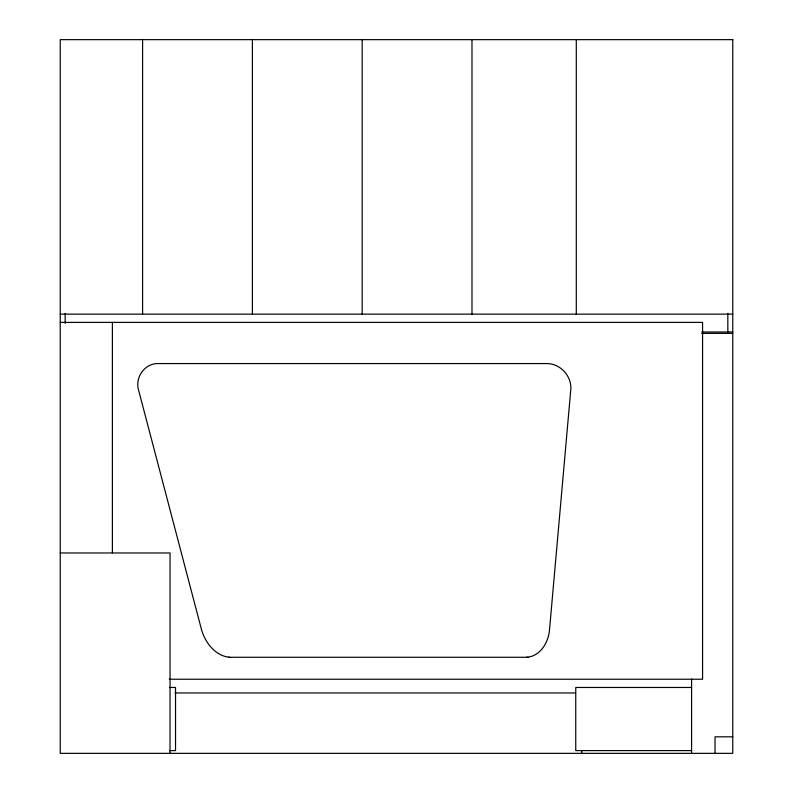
<?xml version="1.0" encoding="UTF-8"?>
<svg xmlns="http://www.w3.org/2000/svg" width="793" height="793" viewBox="0 0 793 793"><rect width="100%" height="100%" fill="white"/><g stroke="black" fill="none" stroke-linecap="round" stroke-linejoin="round"><path stroke-width="1.19" d="M526.512 657.278C540.241 656.505 548.528 642.34 549.519 629.82L570.663 391.008C572.596 376.725 560.542 363.164 546.099 363.561L159.056 363.561C144.732 362.728 134.314 377.696 138.815 391.008L201.551 629.82C205.347 642.796 215.409 656.128 229.801 657.278M60.238 314.147L732.762 314.147M60.238 322.384L702.568 322.384L702.568 679.234L169.305 679.234M701.795 331.989L732.762 331.989M701.795 333.367L732.762 333.367M60.238 552.969L170.039 552.969L170.039 753.35M228.602 657.278L528.178 657.278M169.464 687.472L175.531 687.472L175.531 750.604L169.464 750.604M691.585 687.472L575.748 687.472L575.748 750.604L691.585 750.604M174.985 692.963L575.609 692.963M732.762 736.816L715.028 736.816L715.028 753.35M727.825 313.413L727.825 331.989M691.585 679.016L691.585 753.35M581.784 750.882L581.784 753.35M576.293 39.65L576.293 314.147M471.984 39.65L471.984 314.147M362.183 39.65L362.183 314.147M252.392 39.65L252.392 314.147M142.591 39.65L142.591 314.147M112.388 322.384L112.388 552.85M65.175 313.413L65.175 323.455M732.762 39.65L60.238 39.65L60.238 753.35L732.762 753.35L732.762 39.65"/></g></svg>
